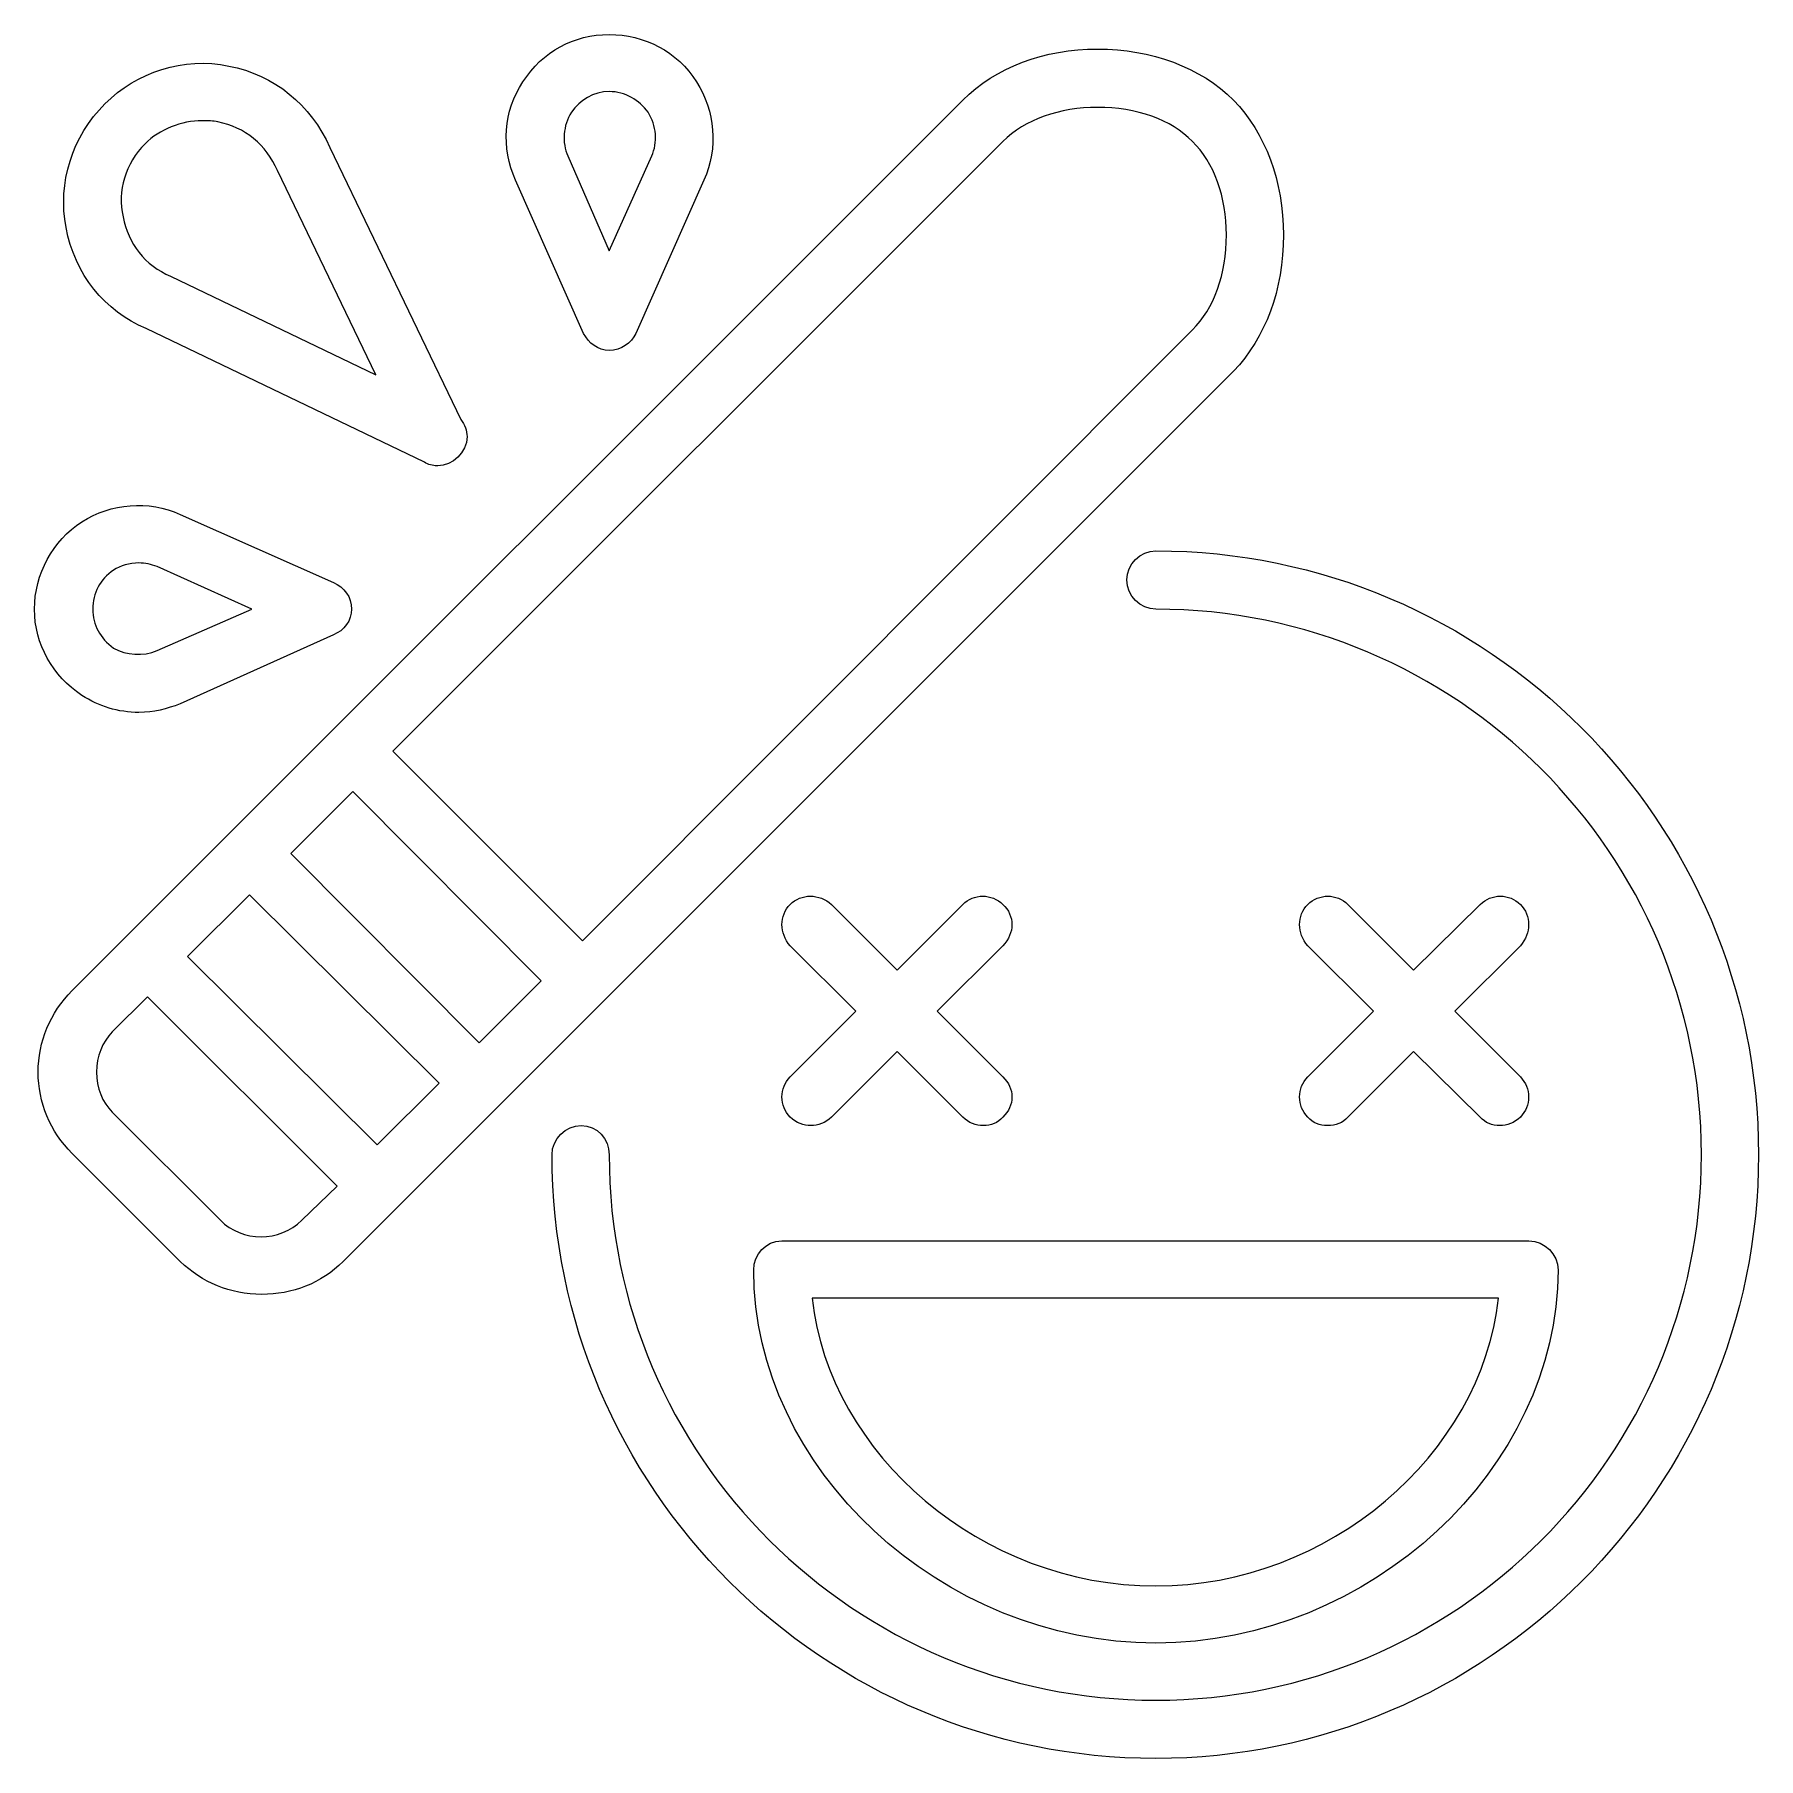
# Model space of a CAD drawing. Header units: centimetres. Extents: x -10.5 to 10.5, y -10.5 to 10.5.
import ezdxf

# ---------------------------------------------------------------- set-up
doc = ezdxf.new("R2010")
doc.units = ezdxf.units.CM
doc.header["$MEASUREMENT"] = 0
doc.layers.add('Layer 1', color=7, linetype='Continuous')

msp = doc.modelspace()

# ---------------------------------------------------------------- linework, layer by layer
at = {"layer": 'Layer 1'}
for points, knots in [([(-3.79943, 6.83886), (-3.7404, 6.72099), (-3.62234, 6.63233), (-3.48963, 6.63233), (-3.48963, 6.63233), (-3.34194, 6.63233), (-3.22386, 6.72099), (-3.16501, 6.83886), (-3.16501, 6.83886), (-3.16501, 6.83886), (-2.33872, 8.69806), (-2.33872, 8.69806), (-2.33872, 8.69806), (-2.16161, 9.09652), (-2.20585, 9.53922), (-2.4272, 9.89321), (-2.4272, 9.89321), (-2.66334, 10.26206), (-3.06153, 10.46878), (-3.48963, 10.46878), (-3.48963, 10.46878), (-3.91751, 10.46878), (-4.30095, 10.26206), (-4.53712, 9.89321), (-4.53712, 9.89321), (-4.77329, 9.5392), (-4.80268, 9.09652), (-4.6256, 8.69806), (-4.6256, 8.69806), (-4.6256, 8.69806), (-3.79943, 6.83886), (-3.79943, 6.83886)], [0, 0, 0, 0, 0.11111111, 0.11111111, 0.11111111, 0.11111111, 0.22222222, 0.22222222, 0.22222222, 0.22222222, 0.33333333, 0.33333333, 0.33333333, 0.33333333, 0.44444444, 0.44444444, 0.44444444, 0.44444444, 0.55555556, 0.55555556, 0.55555556, 0.55555556, 0.66666667, 0.66666667, 0.66666667, 0.66666667, 0.77777778, 0.77777778, 0.77777778, 0.77777778, 1, 1, 1, 1]), ([(4.09463, 6.38155), (4.47828, 6.78001), (4.6996, 7.37019), (4.6996, 8.03401), (4.6996, 8.03401), (4.6996, 8.68324), (4.47828, 9.27361), (4.09463, 9.67186), (4.09463, 9.67186), (3.69616, 10.07032), (3.09117, 10.29167), (2.44199, 10.29167), (2.44199, 10.29167), (1.79276, 10.29167), (1.20258, 10.07032), (0.80433, 9.67186), (0.80433, 9.67186), (0.80433, 9.67186), (-10.01124, -1.14346), (-10.01124, -1.14346), (-10.01124, -1.14346), (-10.2768, -1.40902), (-10.42452, -1.76327), (-10.42452, -2.13213), (-10.42452, -2.13213), (-10.42452, -2.50093), (-10.2768, -2.85516), (-10.01124, -3.12072), (-10.01124, -3.12072), (-10.01124, -3.12072), (-8.69819, -4.43398), (-8.69819, -4.43398), (-8.69819, -4.43398), (-8.43242, -4.68478), (-8.09301, -4.83226), (-7.70955, -4.83226), (-7.70955, -4.83226), (-7.34051, -4.83226), (-6.98647, -4.69955), (-6.72093, -4.43398), (-6.72093, -4.43398), (-6.72093, -4.43398), (4.09463, 6.38155), (4.09463, 6.38155)], [0, 0, 0, 0, 0.08333333, 0.08333333, 0.08333333, 0.08333333, 0.16666667, 0.16666667, 0.16666667, 0.16666667, 0.25, 0.25, 0.25, 0.25, 0.33333333, 0.33333333, 0.33333333, 0.33333333, 0.41666667, 0.41666667, 0.41666667, 0.41666667, 0.5, 0.5, 0.5, 0.5, 0.58333333, 0.58333333, 0.58333333, 0.58333333, 0.66666667, 0.66666667, 0.66666667, 0.66666667, 0.75, 0.75, 0.75, 0.75, 0.83333333, 0.83333333, 0.83333333, 0.83333333, 1, 1, 1, 1]), ([(-9.11126, 6.89791), (-9.11126, 6.89791), (-5.73229, 5.27485), (-5.73229, 5.27485), (-5.73229, 5.27485), (-5.68808, 5.24543), (-5.62902, 5.23061), (-5.58478, 5.23061), (-5.58478, 5.23061), (-5.58478, 5.23061), (-5.56997, 5.23061), (-5.56997, 5.23061), (-5.56997, 5.23061), (-5.39286, 5.23061), (-5.21593, 5.39293), (-5.21593, 5.58483), (-5.21593, 5.58483), (-5.21593, 5.65849), (-5.24538, 5.73234), (-5.28959, 5.79136), (-5.28959, 5.79136), (-5.28959, 5.79136), (-6.88323, 9.09652), (-6.88323, 9.09652), (-6.88323, 9.09652), (-7.10458, 9.61283), (-7.56186, 9.98187), (-8.10783, 10.08514), (-8.10783, 10.08514), (-8.65377, 10.20301), (-9.22937, 10.01129), (-9.61278, 9.62765), (-9.61278, 9.62765), (-10.01124, 9.22919), (-10.18835, 8.66864), (-10.08509, 8.1227), (-10.08509, 8.1227), (-9.98182, 7.56191), (-9.61278, 7.10463), (-9.11126, 6.89791)], [0, 0, 0, 0, 0.09090909, 0.09090909, 0.09090909, 0.09090909, 0.18181818, 0.18181818, 0.18181818, 0.18181818, 0.27272727, 0.27272727, 0.27272727, 0.27272727, 0.36363636, 0.36363636, 0.36363636, 0.36363636, 0.45454545, 0.45454545, 0.45454545, 0.45454545, 0.54545455, 0.54545455, 0.54545455, 0.54545455, 0.63636364, 0.63636364, 0.63636364, 0.63636364, 0.72727273, 0.72727273, 0.72727273, 0.72727273, 0.81818182, 0.81818182, 0.81818182, 0.81818182, 1, 1, 1, 1]), ([(-3.94691, 9.52438), (-3.84367, 9.67186), (-3.68135, 9.77515), (-3.48963, 9.77515), (-3.48963, 9.77515), (-3.2977, 9.77515), (-3.12062, 9.67188), (-3.0173, 9.52438), (-3.0173, 9.52438), (-2.91406, 9.36208), (-2.89924, 9.15555), (-2.97309, 8.99323), (-2.97309, 8.99323), (-2.97309, 8.99323), (-3.48961, 7.84229), (-3.48961, 7.84229), (-3.48961, 7.84229), (-3.48961, 7.84229), (-3.99113, 8.99323), (-3.99113, 8.99323), (-3.99113, 8.99323), (-4.06499, 9.15555), (-4.0502, 9.36208), (-3.94691, 9.52438)], [0, 0, 0, 0, 0.14285714, 0.14285714, 0.14285714, 0.14285714, 0.28571429, 0.28571429, 0.28571429, 0.28571429, 0.42857143, 0.42857143, 0.42857143, 0.42857143, 0.57142857, 0.57142857, 0.57142857, 0.57142857, 0.71428571, 0.71428571, 0.71428571, 0.71428571, 1, 1, 1, 1]), ([(1.29102, 9.17015), (1.55679, 9.43592), (1.98468, 9.58343), (2.44198, 9.58343), (2.44198, 9.58343), (2.91405, 9.58343), (3.34193, 9.43592), (3.59289, 9.17015), (3.59289, 9.17015), (3.85845, 8.91938), (4.00593, 8.49152), (4.00593, 8.03403), (4.00593, 8.03403), (4.00593, 7.56193), (3.85845, 7.13405), (3.59289, 6.88328), (3.59289, 6.88328), (3.59289, 6.88328), (-3.81427, -0.5387), (-3.81427, -0.5387), (-3.81427, -0.5387), (-3.81427, -0.5387), (-6.11593, 1.76317), (-6.11593, 1.76317), (-6.11593, 1.76317), (-6.11593, 1.76317), (1.29102, 9.17015), (1.29102, 9.17015)], [0, 0, 0, 0, 0.125, 0.125, 0.125, 0.125, 0.25, 0.25, 0.25, 0.25, 0.375, 0.375, 0.375, 0.375, 0.5, 0.5, 0.5, 0.5, 0.625, 0.625, 0.625, 0.625, 0.75, 0.75, 0.75, 0.75, 1, 1, 1, 1]), ([(-9.12607, 9.14073), (-8.94896, 9.31784), (-8.68337, 9.42111), (-8.43242, 9.42111), (-8.43242, 9.42111), (-8.35879, 9.42111), (-8.29973, 9.42111), (-8.2407, 9.40629), (-8.2407, 9.40629), (-7.91608, 9.34726), (-7.65052, 9.12591), (-7.51762, 8.81611), (-7.51762, 8.81611), (-7.51762, 8.81611), (-6.32247, 6.33731), (-6.32247, 6.33731), (-6.32247, 6.33731), (-6.32247, 6.33731), (-8.81609, 7.53246), (-8.81609, 7.53246), (-8.81609, 7.53246), (-9.12608, 7.66515), (-9.33261, 7.93071), (-9.39166, 8.25533), (-9.39166, 8.25533), (-9.4653, 8.56537), (-9.36203, 8.90459), (-9.12607, 9.14073)], [0, 0, 0, 0, 0.125, 0.125, 0.125, 0.125, 0.25, 0.25, 0.25, 0.25, 0.375, 0.375, 0.375, 0.375, 0.5, 0.5, 0.5, 0.5, 0.625, 0.625, 0.625, 0.625, 0.75, 0.75, 0.75, 0.75, 1, 1, 1, 1]), ([(-9.89337, 2.44201), (-9.68662, 2.30914), (-9.4507, 2.23529), (-9.19974, 2.23529), (-9.19974, 2.23529), (-9.02281, 2.23529), (-8.86031, 2.27971), (-8.6982, 2.33856), (-8.6982, 2.33856), (-8.6982, 2.33856), (-6.839, 3.17972), (-6.839, 3.17972), (-6.839, 3.17972), (-6.70613, 3.22393), (-6.61768, 3.35683), (-6.61768, 3.48952), (-6.61768, 3.48952), (-6.61768, 3.63703), (-6.70613, 3.75508), (-6.839, 3.81414), (-6.839, 3.81414), (-6.839, 3.81414), (-8.6982, 4.64046), (-8.6982, 4.64046), (-8.6982, 4.64046), (-9.08166, 4.81757), (-9.53915, 4.77333), (-9.89338, 4.55201), (-9.89338, 4.55201), (-10.24738, 4.31582), (-10.46873, 3.91738), (-10.46873, 3.4895), (-10.46873, 3.4895), (-10.46873, 3.06162), (-10.24738, 2.67797), (-9.89337, 2.44201)], [0, 0, 0, 0, 0.1, 0.1, 0.1, 0.1, 0.2, 0.2, 0.2, 0.2, 0.3, 0.3, 0.3, 0.3, 0.4, 0.4, 0.4, 0.4, 0.5, 0.5, 0.5, 0.5, 0.6, 0.6, 0.6, 0.6, 0.7, 0.7, 0.7, 0.7, 0.8, 0.8, 0.8, 0.8, 1, 1, 1, 1]), ([(3.15022, 4.19776), (2.9585, 4.19776), (2.79618, 4.03546), (2.79618, 3.84375), (2.79618, 3.84375), (2.79618, 3.65182), (2.9585, 3.48953), (3.15022, 3.48953), (3.15022, 3.48953), (6.79478, 3.48953), (9.77528, 0.52382), (9.77528, -3.13553), (9.77528, -3.13553), (9.77528, -6.79469), (6.79478, -9.76067), (3.15022, -9.76067), (3.15022, -9.76067), (-0.50894, -9.76067), (-3.48963, -6.79466), (-3.48963, -3.13553), (-3.48963, -3.13553), (-3.48963, -2.9436), (-3.63711, -2.78131), (-3.82883, -2.78131), (-3.82883, -2.78131), (-4.02076, -2.78131), (-4.18308, -2.94361), (-4.18308, -3.13553), (-4.18308, -3.13553), (-4.18308, -7.17834), (-0.89259, -10.46875), (3.15022, -10.46875), (3.15022, -10.46875), (7.17842, -10.46875), (10.46873, -7.17834), (10.46873, -3.13553), (10.46873, -3.13553), (10.46873, 0.90743), (7.17842, 4.19776), (3.15022, 4.19776)], [0, 0, 0, 0, 0.09090909, 0.09090909, 0.09090909, 0.09090909, 0.18181818, 0.18181818, 0.18181818, 0.18181818, 0.27272727, 0.27272727, 0.27272727, 0.27272727, 0.36363636, 0.36363636, 0.36363636, 0.36363636, 0.45454545, 0.45454545, 0.45454545, 0.45454545, 0.54545455, 0.54545455, 0.54545455, 0.54545455, 0.63636364, 0.63636364, 0.63636364, 0.63636364, 0.72727273, 0.72727273, 0.72727273, 0.72727273, 0.81818182, 0.81818182, 0.81818182, 0.81818182, 1, 1, 1, 1]), ([(-9.50953, 3.9618), (-9.42108, 4.02064), (-9.31779, 4.05025), (-9.19973, 4.05025), (-9.19973, 4.05025), (-9.12607, 4.05025), (-9.05222, 4.03543), (-8.97838, 4.00601), (-8.97838, 4.00601), (-8.97838, 4.00601), (-7.82763, 3.48949), (-7.82763, 3.48949), (-7.82763, 3.48949), (-7.82763, 3.48949), (-8.97838, 2.98776), (-8.97838, 2.98776), (-8.97838, 2.98776), (-9.15549, 2.9141), (-9.34742, 2.92892), (-9.50953, 3.01739), (-9.50953, 3.01739), (-9.67204, 3.13545), (-9.76049, 3.29777), (-9.76049, 3.48949), (-9.76049, 3.48949), (-9.76047, 3.68143), (-9.67202, 3.85835), (-9.50953, 3.9618)], [0, 0, 0, 0, 0.125, 0.125, 0.125, 0.125, 0.25, 0.25, 0.25, 0.25, 0.375, 0.375, 0.375, 0.375, 0.5, 0.5, 0.5, 0.5, 0.625, 0.625, 0.625, 0.625, 0.75, 0.75, 0.75, 0.75, 1, 1, 1, 1]), ([(-5.06824, -1.77812), (-5.06824, -1.77812), (-7.35532, 0.52378), (-7.35532, 0.52378), (-7.35532, 0.52378), (-7.35532, 0.52378), (-6.60284, 1.27626), (-6.60284, 1.27626), (-6.60284, 1.27626), (-6.60284, 1.27626), (-4.31578, -1.02562), (-4.31578, -1.02562), (-4.31578, -1.02562), (-4.31578, -1.02562), (-5.06824, -1.77812), (-5.06824, -1.77812)], [0, 0, 0, 0, 0.2, 0.2, 0.2, 0.2, 0.4, 0.4, 0.4, 0.4, 0.6, 0.6, 0.6, 0.6, 1, 1, 1, 1]), ([(-6.30786, -3.01748), (-6.30786, -3.01748), (-8.60955, -0.73042), (-8.60955, -0.73042), (-8.60955, -0.73042), (-8.60955, -0.73042), (-7.85707, 0.02206), (-7.85707, 0.02206), (-7.85707, 0.02206), (-7.85707, 0.02206), (-5.55519, -2.265), (-5.55519, -2.265), (-5.55519, -2.265), (-5.55519, -2.265), (-6.30786, -3.01748), (-6.30786, -3.01748)], [0, 0, 0, 0, 0.2, 0.2, 0.2, 0.2, 0.4, 0.4, 0.4, 0.4, 0.6, 0.6, 0.6, 0.6, 1, 1, 1, 1]), ([(1.29102, -0.09598), (1.15833, 0.03687), (0.93698, 0.03687), (0.80429, -0.09598), (0.80429, -0.09598), (0.80429, -0.09598), (0.00739, -0.89272), (0.00739, -0.89272), (0.00739, -0.89272), (0.00739, -0.89272), (-0.78932, -0.09598), (-0.78932, -0.09598), (-0.78932, -0.09598), (-0.93683, 0.03687), (-1.15815, 0.03687), (-1.29105, -0.09598), (-1.29105, -0.09598), (-1.42392, -0.2287), (-1.42392, -0.45002), (-1.29105, -0.59752), (-1.29105, -0.59752), (-1.29105, -0.59752), (-0.49434, -1.39445), (-0.49434, -1.39445), (-0.49434, -1.39445), (-0.49434, -1.39445), (-1.29105, -2.19114), (-1.29105, -2.19114), (-1.29105, -2.19114), (-1.42392, -2.32404), (-1.42392, -2.54539), (-1.29105, -2.67808), (-1.29105, -2.67808), (-1.2172, -2.75193), (-1.12875, -2.78132), (-1.04009, -2.78132), (-1.04009, -2.78132), (-0.95164, -2.78132), (-0.86319, -2.75192), (-0.78932, -2.67808), (-0.78932, -2.67808), (-0.78932, -2.67808), (0.00739, -1.88134), (0.00739, -1.88134), (0.00739, -1.88134), (0.00739, -1.88134), (0.80429, -2.67808), (0.80429, -2.67808), (0.80429, -2.67808), (0.87792, -2.75193), (0.9664, -2.78132), (1.05506, -2.78132), (1.05506, -2.78132), (1.14354, -2.78132), (1.23217, -2.75192), (1.29102, -2.67808), (1.29102, -2.67808), (1.43871, -2.54537), (1.43871, -2.32404), (1.29102, -2.19114), (1.29102, -2.19114), (1.29102, -2.19114), (0.49431, -1.39445), (0.49431, -1.39445), (0.49431, -1.39445), (0.49431, -1.39445), (1.29102, -0.59752), (1.29102, -0.59752), (1.29102, -0.59752), (1.43871, -0.45002), (1.43871, -0.22869), (1.29102, -0.09598)], [0, 0, 0, 0, 0.05263158, 0.05263158, 0.05263158, 0.05263158, 0.10526316, 0.10526316, 0.10526316, 0.10526316, 0.15789474, 0.15789474, 0.15789474, 0.15789474, 0.21052632, 0.21052632, 0.21052632, 0.21052632, 0.26315789, 0.26315789, 0.26315789, 0.26315789, 0.31578947, 0.31578947, 0.31578947, 0.31578947, 0.36842105, 0.36842105, 0.36842105, 0.36842105, 0.42105263, 0.42105263, 0.42105263, 0.42105263, 0.47368421, 0.47368421, 0.47368421, 0.47368421, 0.52631579, 0.52631579, 0.52631579, 0.52631579, 0.57894737, 0.57894737, 0.57894737, 0.57894737, 0.63157895, 0.63157895, 0.63157895, 0.63157895, 0.68421053, 0.68421053, 0.68421053, 0.68421053, 0.73684211, 0.73684211, 0.73684211, 0.73684211, 0.78947368, 0.78947368, 0.78947368, 0.78947368, 0.84210526, 0.84210526, 0.84210526, 0.84210526, 0.89473684, 0.89473684, 0.89473684, 0.89473684, 1, 1, 1, 1]), ([(4.99461, -2.6781), (5.05364, -2.75195), (5.1423, -2.78134), (5.23078, -2.78134), (5.23078, -2.78134), (5.33405, -2.78134), (5.4225, -2.75194), (5.48155, -2.6781), (5.48155, -2.6781), (5.48155, -2.6781), (6.27826, -1.88136), (6.27826, -1.88136), (6.27826, -1.88136), (6.27826, -1.88136), (7.08998, -2.6781), (7.08998, -2.6781), (7.08998, -2.6781), (7.14885, -2.75195), (7.23749, -2.78134), (7.32594, -2.78134), (7.32594, -2.78134), (7.41463, -2.78134), (7.50305, -2.75194), (7.57674, -2.6781), (7.57674, -2.6781), (7.70961, -2.54539), (7.70961, -2.32406), (7.57674, -2.19116), (7.57674, -2.19116), (7.57674, -2.19116), (6.78003, -1.39447), (6.78003, -1.39447), (6.78003, -1.39447), (6.78003, -1.39447), (7.57674, -0.59754), (7.57674, -0.59754), (7.57674, -0.59754), (7.70961, -0.45003), (7.70961, -0.22871), (7.57674, -0.096), (7.57674, -0.096), (7.44403, 0.03685), (7.2227, 0.03685), (7.09001, -0.096), (7.09001, -0.096), (7.09001, -0.096), (6.27829, -0.89274), (6.27829, -0.89274), (6.27829, -0.89274), (6.27829, -0.89274), (5.48158, -0.096), (5.48158, -0.096), (5.48158, -0.096), (5.34889, 0.03685), (5.12754, 0.03685), (4.99467, -0.096), (4.99467, -0.096), (4.8618, -0.22872), (4.8618, -0.45004), (4.99467, -0.59754), (4.99467, -0.59754), (4.99467, -0.59754), (5.7916, -1.39447), (5.7916, -1.39447), (5.7916, -1.39447), (5.7916, -1.39447), (4.99467, -2.19116), (4.99467, -2.19116), (4.99467, -2.19116), (4.86171, -2.32406), (4.86171, -2.54541), (4.99461, -2.6781)], [0, 0, 0, 0, 0.05263158, 0.05263158, 0.05263158, 0.05263158, 0.10526316, 0.10526316, 0.10526316, 0.10526316, 0.15789474, 0.15789474, 0.15789474, 0.15789474, 0.21052632, 0.21052632, 0.21052632, 0.21052632, 0.26315789, 0.26315789, 0.26315789, 0.26315789, 0.31578947, 0.31578947, 0.31578947, 0.31578947, 0.36842105, 0.36842105, 0.36842105, 0.36842105, 0.42105263, 0.42105263, 0.42105263, 0.42105263, 0.47368421, 0.47368421, 0.47368421, 0.47368421, 0.52631579, 0.52631579, 0.52631579, 0.52631579, 0.57894737, 0.57894737, 0.57894737, 0.57894737, 0.63157895, 0.63157895, 0.63157895, 0.63157895, 0.68421053, 0.68421053, 0.68421053, 0.68421053, 0.73684211, 0.73684211, 0.73684211, 0.73684211, 0.78947368, 0.78947368, 0.78947368, 0.78947368, 0.84210526, 0.84210526, 0.84210526, 0.84210526, 0.89473684, 0.89473684, 0.89473684, 0.89473684, 1, 1, 1, 1]), ([(-8.21107, -3.93228), (-8.21107, -3.93228), (-9.52433, -2.61905), (-9.52433, -2.61905), (-9.52433, -2.61905), (-9.64239, -2.50097), (-9.71623, -2.32409), (-9.71623, -2.13216), (-9.71623, -2.13216), (-9.71623, -1.94044), (-9.64238, -1.7633), (-9.52433, -1.64522), (-9.52433, -1.64522), (-9.52433, -1.64522), (-9.09645, -1.21734), (-9.09645, -1.21734), (-9.09645, -1.21734), (-9.09645, -1.21734), (-6.79457, -3.51924), (-6.79457, -3.51924), (-6.79457, -3.51924), (-6.79457, -3.51924), (-7.22264, -3.93228), (-7.22264, -3.93228), (-7.22264, -3.93228), (-7.48822, -4.19784), (-7.9455, -4.19784), (-8.21107, -3.93228)], [0, 0, 0, 0, 0.125, 0.125, 0.125, 0.125, 0.25, 0.25, 0.25, 0.25, 0.375, 0.375, 0.375, 0.375, 0.5, 0.5, 0.5, 0.5, 0.625, 0.625, 0.625, 0.625, 0.75, 0.75, 0.75, 0.75, 1, 1, 1, 1]), ([(-1.73372, -4.53725), (-1.73372, -6.94221), (0.53855, -9.06708), (3.15022, -9.06708), (3.15022, -9.06708), (5.74708, -9.06708), (8.03419, -6.94221), (8.03419, -4.53725), (8.03419, -4.53725), (8.03419, -4.34532), (7.87187, -4.18305), (7.68015, -4.18305), (7.68015, -4.18305), (7.68015, -4.18305), (-1.39431, -4.18305), (-1.39431, -4.18305), (-1.39431, -4.18305), (-1.58603, -4.18305), (-1.73372, -4.34532), (-1.73372, -4.53725)], [0, 0, 0, 0, 0.16666667, 0.16666667, 0.16666667, 0.16666667, 0.33333333, 0.33333333, 0.33333333, 0.33333333, 0.5, 0.5, 0.5, 0.5, 0.66666667, 0.66666667, 0.66666667, 0.66666667, 1, 1, 1, 1]), ([(7.3113, -4.87671), (7.10458, -6.77991), (5.24557, -8.37342), (3.1502, -8.37342), (3.1502, -8.37342), (1.04025, -8.37342), (-0.81897, -6.77989), (-1.02548, -4.87671), (-1.02548, -4.87671), (-1.02548, -4.87671), (7.3113, -4.87671), (7.3113, -4.87671)], [0, 0, 0, 0, 0.25, 0.25, 0.25, 0.25, 0.5, 0.5, 0.5, 0.5, 1, 1, 1, 1])]:
    msp.add_open_spline(points, degree=3, knots=knots, dxfattribs=at)

doc.saveas('drawing.dxf')
